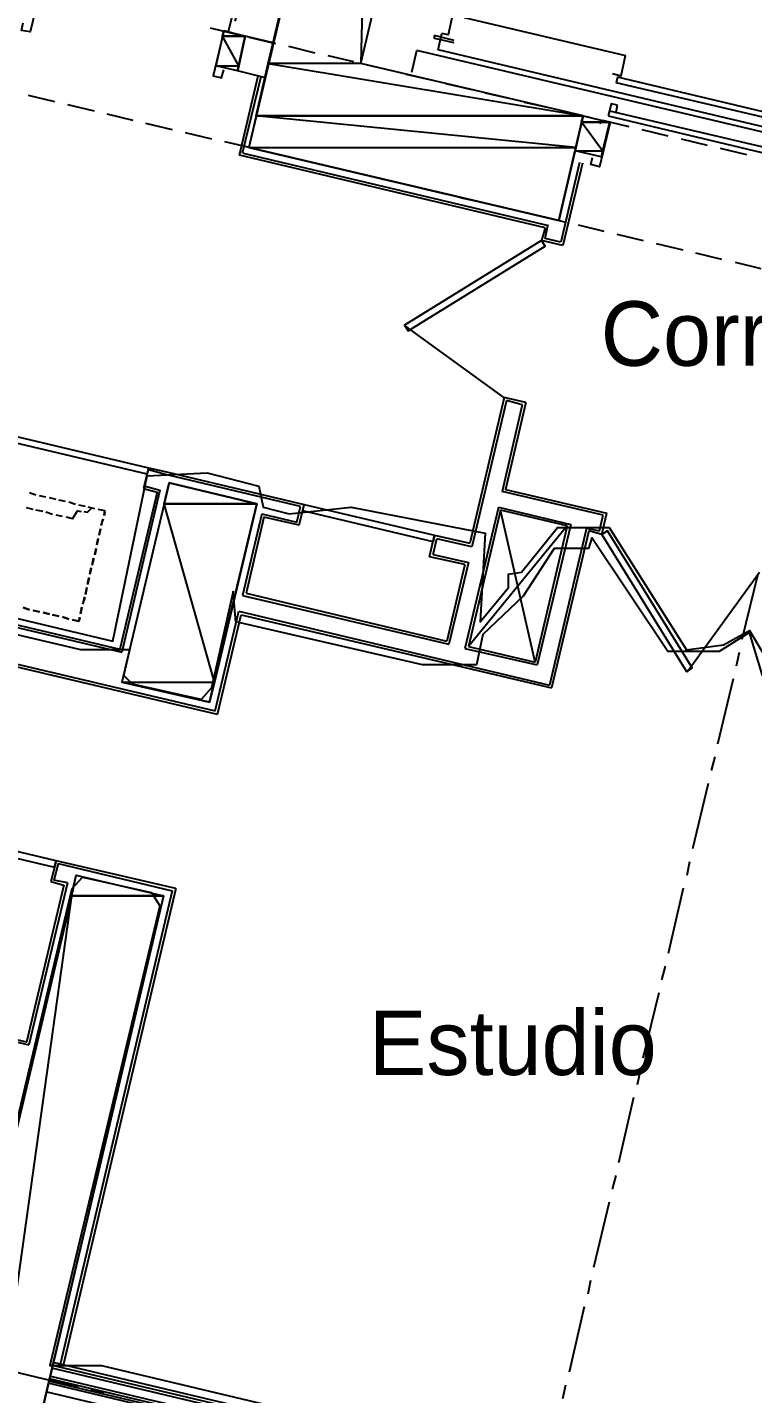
# Model space of a CAD drawing. Header units: feet. Extents: x -84 to 198, y -22 to 181.
# Drawn here: x 65.37 to 78.86, y 87.85 to 113.26 of the extents above; entities that cross this region are included whole.
import ezdxf
from ezdxf.enums import TextEntityAlignment as Align

# ---------------------------------------------------------------- set-up
doc = ezdxf.new("R2010")
doc.units = ezdxf.units.FT
for name, color, linetype in [('A-AREA-COMUN', 252, 'CONTINUOUS'), ('A-AREA-UNIDAD', 30, 'CONTINUOUS'), ('A-LINEA', 7, 'CONTINUOUS'), ('A-MURO-CONCRETO', 8, 'CONTINUOUS'), ('A-NOMBRE-ESPACIO', 2, 'CONTINUOUS')]:
    doc.layers.add(name, color=color, linetype=linetype)

msp = doc.modelspace()

# ---------------------------------------------------------------- linework, layer by layer
at = {"layer": 'A-AREA-COMUN'}
msp.add_lwpolyline([(61.568, 103.1289), (66.96, 101.8489), (67.6, 104.9244), (68.72, 104.9778), (69.68, 104.7289), (69.76, 104.3378), (70.24, 104.2133), (71.392, 104.3378), (73.888, 103.8578), (73.792, 102.2044), (74.32, 102.8444), (74.32, 103.0933), (74.56, 103.1289), (75.232, 103.9644), (76.192, 103.9644), (77.632, 101.6889), (78.32, 101.7778), (78.8, 102.0444), (79.28, 101.2444)], dxfattribs=at)
at = {"layer": 'A-AREA-UNIDAD'}
for points in [[(27.792, 116.0533), (28.88, 112.5689), (29.84, 108.3733), (30.112, 105.2089), (30.048, 100.6044), (29.408, 96.9244), (29.792, 96.8533), (29.952, 97.5289), (31.008, 97.5289), (33.68, 96.8889), (33.792, 96.1244), (46.272, 93.1733), (47.6, 93.0844), (59.568, 90.2933), (59.648, 90.0089), (64.24, 88.9778), (66.208, 97.2444), (66.4, 97.4578), (67.68, 97.1733), (67.84, 96.9244), (65.792, 88.3733), (66.752, 88.3733), (101.088, 80.2133)], [(79.04, 101.2089), (78.8, 102.0089), (78.24, 101.6533), (77.28, 101.6533), (75.872, 103.7689), (75.808, 103.5733), (75.168, 103.5733), (74.592, 102.6844), (73.84, 101.9733), (73.728, 101.4044), (72.72, 101.4044), (69.248, 102.2044), (69.2, 102.7733), (68.8, 100.9778), (68.608, 100.7644), (67.328, 101.0489), (67.168, 101.2089), (67.28, 101.6889), (66.368, 101.6889), (61.44, 102.8444)]]:
    msp.add_lwpolyline(points, dxfattribs=at)
at = {"layer": 'A-LINEA'}
for p, q in [((73.4933, 113.4444), (76.4933, 112.7378)), ((68.7733, 113.2578), (69.2533, 113.1378)), ((69.0267, 113.2044), (68.88, 112.5511)), ((69.4267, 113.0978), (69.0267, 113.1911)), ((69.28, 112.4578), (69.4267, 113.0978)), ((69.9467, 112.9778), (69.4267, 113.0978)), ((73.3067, 113.0178), (72.9467, 113.1111)), ((73.0133, 112.8444), (73.08, 113.1511)), ((69.4933, 113.0844), (69.9867, 112.9644)), ((70.2267, 112.9111), (70.72, 112.7911)), ((79.9867, 111.1911), (73.0133, 112.8444)), ((70.96, 112.7378), (71.44, 112.6311)), ((72.52, 112.4311), (72.6133, 112.8311)), ((80.5333, 110.9644), (72.6133, 112.8311)), ((69.28, 112.4578), (68.88, 112.5511)), ((69.8, 112.3244), (69.28, 112.4578)), ((69.32, 110.8844), (69.6667, 112.3644)), ((69.3733, 110.9244), (69.72, 112.3511)), ((71.6933, 112.5644), (72.1733, 112.4578)), ((72.4133, 112.3911), (72.9067, 112.2844)), ((76.3467, 112.3378), (76.32, 112.2311)), ((79.8667, 111.4978), (76.3467, 112.3378)), ((73.1467, 112.2178), (73.64, 112.1111)), ((79.84, 111.4044), (76.32, 112.2311)), ((65.3867, 112.0044), (65.88, 111.8844)), ((66.12, 111.8311), (66.6133, 111.7111)), ((73.88, 112.0444), (74.36, 111.9378)), ((74.6133, 111.8711), (75.0933, 111.7644)), ((66.8533, 111.6578), (67.3333, 111.5378)), ((75.3333, 111.6978), (75.8267, 111.5911)), ((76.1733, 111.6178), (79.6933, 110.7778)), ((76.2, 111.7111), (79.72, 110.8844)), ((76.32, 111.6844), (76.3467, 111.8178)), ((67.5733, 111.4844), (68.0667, 111.3644)), ((68.3067, 111.3111), (68.8, 111.1911)), ((76.2, 111.4978), (76.04, 110.8578)), ((76.0667, 111.5378), (76.56, 111.4178)), ((76.8, 111.3644), (77.28, 111.2444)), ((69.04, 111.1378), (69.52, 111.0311)), ((77.5333, 111.1911), (78.0133, 111.0711)), ((75, 109.5378), (69.32, 110.8844)), ((69.3867, 110.9244), (75.0667, 109.5778)), ((69.7733, 110.9644), (70.2533, 110.8578)), ((78.2533, 111.0178), (78.7467, 110.8978)), ((70.4933, 110.7911), (70.9867, 110.6844)), ((71.2267, 110.6178), (71.72, 110.5111)), ((75.64, 110.7511), (75.2933, 109.2711)), ((75.6933, 110.7378), (75.3333, 109.2044)), ((71.96, 110.4444), (72.44, 110.3378)), ((72.6933, 110.2711), (73.1733, 110.1644)), ((73.4133, 110.0978), (73.9067, 109.9911)), ((74.1467, 109.9378), (74.64, 109.8178)), ((74.88, 109.7644), (75.36, 109.6444)), ((75, 109.5378), (74.9333, 109.2978)), ((75.6133, 109.5911), (76.0933, 109.4711)), ((75.3333, 109.2044), (74.9333, 109.2978)), ((76.3333, 109.4178), (76.8267, 109.2978)), ((77.0667, 109.2444), (77.56, 109.1244)), ((77.8, 109.0711), (78.28, 108.9511)), ((78.5333, 108.8978), (79.0133, 108.7778)), ((72.3908, 107.7095), (74.2478, 106.3652)), ((74.24, 106.3778), (73.6, 103.6711)), ((74.28, 106.3244), (73.64, 103.6044)), ((74.5733, 106.2444), (74.2, 104.6311)), ((74.64, 106.2844), (74.24, 106.3778)), ((74.64, 106.2844), (74.24, 106.3778)), ((74.5733, 106.2444), (74.28, 106.3244)), ((68.9067, 100.4844), (49.44, 105.0844)), ((49.5067, 105.1244), (68.8667, 100.5511)), ((67.6267, 105.0711), (67.5333, 104.6844)), ((67.6267, 105.0711), (67.88, 105.0178)), ((67.92, 104.9511), (67.6267, 105.0311)), ((67.88, 105.0178), (70.52, 104.3911)), ((67.5467, 104.7378), (67.84, 104.6578)), ((70.4533, 104.3511), (67.92, 104.9511)), ((65.5333, 104.5644), (65.4133, 104.6044)), ((65.5333, 104.5644), (65.4133, 104.6044)), ((65.72, 104.5244), (65.6, 104.5511)), ((65.72, 104.5244), (65.6, 104.5511)), ((65.9067, 104.4844), (65.7867, 104.5111)), ((65.9067, 104.4844), (65.7867, 104.5111)), ((66.08, 104.4444), (65.96, 104.4711)), ((66.08, 104.4444), (65.96, 104.4711)), ((67.7867, 104.6178), (67.0933, 101.6978)), ((67.84, 104.6578), (67.1333, 101.6444)), ((67.5333, 104.6844), (67.7867, 104.6178)), ((76.08, 104.1911), (74.2, 104.6311)), ((65.48, 104.2978), (65.36, 104.3244)), ((65.6667, 104.2578), (65.5333, 104.2844)), ((65.84, 104.2044), (65.72, 104.2444)), ((66.2667, 104.3911), (66.1467, 104.4311)), ((66.2667, 104.3911), (66.1467, 104.4311)), ((66.4533, 104.3511), (66.3333, 104.3778)), ((66.4533, 104.3511), (66.3333, 104.3778)), ((66.6267, 104.3111), (66.5067, 104.3378)), ((66.6267, 104.3111), (66.5067, 104.3378)), ((66.8133, 104.2711), (66.6933, 104.2978)), ((66.8133, 104.2444), (66.8, 104.1778)), ((69.7333, 104.2178), (69.3733, 102.6978)), ((69.7333, 104.2178), (70.3867, 104.0578)), ((70.3867, 104.0578), (70.4533, 104.3511)), ((70.4267, 104.0044), (70.52, 104.3911)), ((74.1333, 104.3378), (73.5067, 101.7111)), ((74.1733, 104.2844), (73.5733, 101.7511)), ((74.1333, 104.3378), (75.48, 104.0178)), ((75.4133, 103.9911), (74.1733, 104.2844)), ((74.8133, 101.4578), (74.1733, 104.2844)), ((76.0533, 103.8311), (76.1467, 104.2311)), ((66.0267, 104.1644), (65.9067, 104.1911)), ((66.2133, 104.1244), (66.0933, 104.1511)), ((66.7467, 104.0044), (66.7867, 104.1244)), ((66.7733, 104.1111), (66.7467, 103.9911)), ((69.7733, 104.1511), (69.44, 102.7378)), ((70.4267, 104.0044), (69.7733, 104.1511)), ((75.4133, 103.9911), (73.5733, 101.7511)), ((75.4133, 103.9911), (74.8133, 101.4578)), ((75.48, 104.0178), (74.8533, 101.4044)), ((75.7733, 103.9511), (75.08, 101.0311)), ((75.7733, 103.9511), (76.0133, 103.8978)), ((76.0133, 103.8978), (76.08, 104.1911)), ((66.6667, 103.6444), (66.6933, 103.7644)), ((66.6933, 103.7511), (66.6667, 103.6311)), ((66.7067, 103.8178), (66.7333, 103.9378)), ((66.7333, 103.9378), (66.7067, 103.8178)), ((72.8533, 103.4178), (72.9467, 103.8178)), ((72.8533, 103.4178), (72.9467, 103.8178)), ((72.92, 103.4578), (72.9867, 103.7511)), ((72.9467, 103.8178), (73.6, 103.6711)), ((73.64, 103.6044), (72.9867, 103.7511)), ((75.8133, 103.8978), (75.12, 100.9778)), ((76.0533, 103.8311), (75.8133, 103.8978)), ((66.6267, 103.4578), (66.6533, 103.5778)), ((66.6533, 103.5644), (66.6267, 103.4444)), ((72.92, 103.4578), (73.5733, 103.3111)), ((66.5333, 103.0978), (66.56, 103.2178)), ((66.56, 103.2044), (66.5333, 103.0844)), ((66.6, 103.3911), (66.5733, 103.2578)), ((66.5867, 103.2711), (66.6133, 103.3911)), ((73.5067, 103.2711), (72.8533, 103.4178)), ((73.5067, 103.2711), (73.1733, 101.8444)), ((73.5733, 103.3111), (73.2133, 101.7911)), ((61.3467, 103.0044), (67.1333, 101.6444)), ((61.4133, 103.0444), (67.0933, 101.6978)), ((66.4933, 102.9111), (66.52, 103.0311)), ((66.52, 103.0178), (66.4933, 102.8978)), ((77.6416, 101.2752), (78.9859, 103.1322)), ((78.6667, 101.8844), (78.96, 103.0978)), ((66.4133, 102.5511), (66.44, 102.6711)), ((66.4533, 102.7244), (66.48, 102.8444)), ((66.48, 102.8444), (66.4533, 102.7111)), ((69.3733, 102.6978), (73.2133, 101.7911)), ((69.44, 102.7378), (73.1733, 101.8444)), ((65.2933, 102.4711), (65.4133, 102.4311)), ((65.4133, 102.4311), (65.2933, 102.4711)), ((65.48, 102.4178), (65.6, 102.3911)), ((65.6, 102.3911), (65.48, 102.4178)), ((66.36, 102.3644), (66.3867, 102.4844)), ((66.3867, 102.4711), (66.36, 102.3511)), ((66.44, 102.6578), (66.4, 102.5378)), ((65.6667, 102.3778), (65.7867, 102.3511)), ((65.7867, 102.3511), (65.6667, 102.3778)), ((65.84, 102.3378), (65.96, 102.3111)), ((65.96, 102.3111), (65.84, 102.3378)), ((66.0267, 102.2978), (66.1467, 102.2578)), ((66.1467, 102.2578), (66.0267, 102.2978)), ((68.8667, 100.5511), (69.3067, 102.4044)), ((68.9067, 100.4844), (69.3467, 102.3378)), ((69.3067, 102.4044), (75.08, 101.0311)), ((69.3467, 102.3378), (75.12, 100.9778)), ((73.5067, 101.7111), (74.8533, 101.4044)), ((73.5733, 101.7511), (74.8133, 101.4578)), ((78.56, 101.3911), (78.6133, 101.6444)), ((78.2133, 99.9378), (78.5067, 101.1511)), ((78.0933, 99.4444), (78.16, 99.6978)), ((77.7467, 97.9911), (78.04, 99.2044)), ((65.9067, 97.7644), (65.8133, 97.3778)), ((65.9467, 97.7111), (65.8667, 97.4044)), ((68.1333, 97.2444), (65.9067, 97.7644)), ((65.9467, 97.7111), (68.0667, 97.2044)), ((77.64, 97.4978), (77.6933, 97.7511)), ((66.12, 97.3511), (65.4, 94.3378)), ((65.8133, 97.3778), (66.0533, 97.3111)), ((66.12, 97.3511), (65.8667, 97.4044)), ((68.0667, 97.2044), (65.9867, 88.3911)), ((68.1333, 97.2444), (66.04, 88.3778)), ((77.2933, 96.0444), (77.5733, 97.2578)), ((77.1733, 95.5511), (77.24, 95.8044)), ((61.08, 95.3511), (65.4, 94.3378)), ((76.8267, 94.0978), (77.12, 95.3111)), ((76.72, 93.6044), (76.7733, 93.8578)), ((76.3733, 92.1511), (76.6533, 93.3644)), ((76.2533, 91.6578), (76.32, 91.9111)), ((75.9067, 90.2044), (76.2, 91.4178)), ((75.8, 89.7111), (75.8533, 89.9644)), ((75.4533, 88.2578), (75.7333, 89.4711)), ((65.0933, 88.2711), (66.3067, 87.9778)), ((101.3467, 79.9244), (65.8267, 88.3244)), ((101.36, 79.9778), (65.84, 88.3778)), ((101.3733, 80.0178), (65.8533, 88.4311)), ((101.28, 79.6311), (65.76, 88.0444)), ((101.2933, 79.6844), (65.7733, 88.0844)), ((101.3067, 79.7644), (65.7867, 88.1778)), ((101.3067, 79.7244), (65.7867, 88.1244)), ((75.3333, 87.7644), (75.3867, 88.0178)), ((101.24, 79.4844), (65.72, 87.8844)), ((66.5467, 87.9244), (66.7867, 87.8578))]:
    msp.add_line(p, q, dxfattribs=at)
for points in [[(77.6267, 119.7244), (78.0933, 121.6711), (72.3333, 123.0311), (69.4933, 111.0311), (75.2533, 109.6711), (75.7067, 111.6178), (71.5733, 112.5911), (73.4933, 120.7111), (77.6267, 119.7244)], [(65.44, 113.9778), (65.4533, 114.0444), (65.6267, 114.0044), (65.4267, 113.1778), (65.2667, 113.2044), (65.2933, 113.3511)], [(69.24, 113.3778), (69.2533, 113.4444), (69.1733, 113.4578), (69.1067, 113.1778), (69.0267, 113.1911), (68.8267, 112.3644), (68.9867, 112.3244), (69.0267, 112.4711)], [(73.3333, 113.4844), (73.28, 113.4978), (73.2, 113.1244), (73.08, 113.1511)], [(73.3067, 112.9778), (72.9467, 113.0578), (72.9467, 113.1111)], [(76.2533, 112.4044), (76.4133, 112.3644), (76.4933, 112.7378)], [(76.3467, 111.8178), (76.2267, 111.8444), (76.2, 111.7111), (76.1733, 111.6178)], [(76.04, 110.8578), (75.56, 110.9644), (75.7067, 111.6178), (76.2, 111.4978)], [(76.0267, 111.4711), (76.04, 111.5378), (76.2133, 111.4978), (76.0133, 110.6711), (75.8533, 110.7111), (75.88, 110.8444)], [(75.2933, 109.2711), (75, 109.3378), (75.0533, 109.5778)], [(74.9333, 109.2978), (72.3867, 107.7244), (72.4533, 107.6178), (75, 109.1911), (74.9333, 109.2978)], [(74.64, 106.2844), (74.2667, 104.6711), (76.1467, 104.2311)], [(67.6, 104.9511), (65.0133, 105.5644), (65.04, 105.6844), (67.6267, 105.0711), (67.6, 104.9511)], [(68.76, 100.7111), (69.64, 104.4044), (68.0133, 104.7911), (67.1333, 101.0844), (68.76, 100.7111)], [(66.2133, 104.1244), (66.3067, 104.2711), (66.3733, 104.2578)], [(66.4267, 104.2578), (66.4933, 104.2444), (66.5733, 104.3244)], [(66.8, 104.1911), (66.8133, 104.2711), (66.6933, 104.2978)], [(72.92, 103.6978), (70.4933, 104.2711), (70.52, 104.3911), (72.9467, 103.8178), (72.92, 103.6978)], [(76.0533, 103.8311), (77.6267, 101.2844), (77.7333, 101.3511), (76.16, 103.8978), (76.0533, 103.8311)], [(66.2133, 102.2444), (66.3333, 102.2178), (66.3467, 102.2978)], [(66.3467, 102.2844), (66.3333, 102.2178), (66.2133, 102.2444)], [(65.9067, 97.7644), (63.1467, 98.4178), (63.12, 98.2978), (65.88, 97.6444), (65.9067, 97.7644)], [(67.9067, 97.1111), (63.6533, 79.0978), (62.0267, 79.4844), (66.28, 97.4978), (67.9067, 97.1111)], [(66.0533, 97.3111), (65.36, 94.3911), (61.1467, 95.3911)]]:
    msp.add_lwpolyline(points, dxfattribs=at)
at = {"layer": 'A-MURO-CONCRETO'}
for points in [[(71.7733, 120.7111), (71.5733, 112.5911), (69.8533, 112.5911), (71.7733, 120.7111), (71.7733, 120.7111)], [(73.4933, 120.7111), (71.7733, 120.7111), (71.5733, 112.5911), (73.4933, 120.7111)], [(69, 113.0978), (68.88, 112.5511), (69.3067, 112.5511), (69, 113.0978)], [(69.0267, 113.2044), (69.4267, 113.0978), (69, 113.0978), (69.0267, 113.2044), (69.0267, 113.2044)], [(69, 113.0978), (69.4267, 113.0978), (69.3067, 112.5511), (69, 113.0978), (69, 113.0978)], [(69.8533, 112.5911), (75.7067, 111.6178), (69.6267, 111.6178), (69.8533, 112.5911), (69.8533, 112.5911)], [(71.5733, 112.5911), (69.8533, 112.5911), (75.7067, 111.6178), (71.5733, 112.5911)], [(68.88, 112.5511), (69.3067, 112.5511), (69.28, 112.4578), (68.88, 112.5511), (68.88, 112.5511)], [(69.6267, 111.6178), (69.4933, 111.0311), (75.5733, 111.0311), (69.6267, 111.6178)], [(69.6267, 111.6178), (75.7067, 111.6178), (75.5733, 111.0311), (69.6267, 111.6178), (69.6267, 111.6178)], [(75.7067, 111.6178), (76.2, 111.4978), (75.68, 111.4978), (75.7067, 111.6178), (75.7067, 111.6178)], [(75.68, 111.4978), (75.56, 110.9644), (76.0667, 110.9644), (75.68, 111.4978)], [(75.68, 111.4978), (76.2, 111.4978), (76.0667, 110.9644), (75.68, 111.4978), (75.68, 111.4978)], [(69.4933, 111.0311), (75.5733, 111.0311), (75.2533, 109.6711), (69.4933, 111.0311), (69.4933, 111.0311)], [(75.56, 110.9644), (76.0667, 110.9644), (76.04, 110.8578), (75.56, 110.9644), (75.56, 110.9644)], [(68.0133, 104.7911), (69.64, 104.4044), (67.92, 104.4044), (68.0133, 104.7911), (68.0133, 104.7911)], [(67.92, 104.4044), (67.1333, 101.0844), (68.8533, 101.0844), (67.92, 104.4044)], [(67.92, 104.4044), (69.64, 104.4044), (68.8533, 101.0844), (67.92, 104.4044), (67.92, 104.4044)], [(67.1333, 101.0844), (68.8533, 101.0844), (68.76, 100.7111), (67.1333, 101.0844), (67.1333, 101.0844)], [(66.28, 97.4978), (67.9067, 97.1111), (66.2, 97.1111), (66.28, 97.4978), (66.28, 97.4978)], [(66.2, 97.1111), (62.0267, 79.4844), (63.7333, 79.4844), (66.2, 97.1111)], [(66.2, 97.1111), (67.9067, 97.1111), (63.7333, 79.4844), (66.2, 97.1111), (66.2, 97.1111)]]:
    msp.add_lwpolyline(points, dxfattribs=at)

# ---------------------------------------------------------------- texts
at = {"layer": 'A-NOMBRE-ESPACIO'}
for s, p in [('Corredor', (79.2, 106.9689)), ('Estudio', (74.4, 93.7778))]:
    msp.add_text(s, height=1.2, dxfattribs=at).set_placement(p, align=Align.CENTER)

doc.saveas('drawing.dxf')
